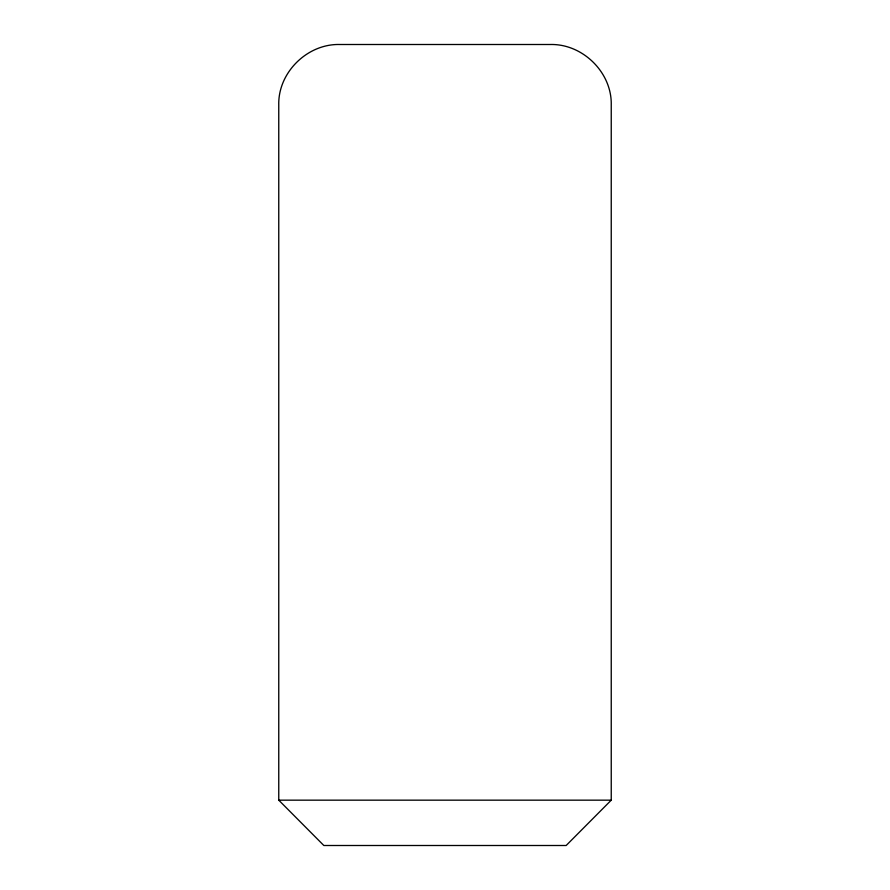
<?xml version="1.0" encoding="UTF-8"?>
<svg xmlns="http://www.w3.org/2000/svg" width="890" height="890" viewBox="0 0 890 890"><rect width="100%" height="100%" fill="white"/><g stroke="black" fill="none" stroke-linecap="round" stroke-linejoin="round"><path stroke-width="1.33" d="M611.241 800.166L566.162 845.5L323.838 845.5L278.759 800.166L278.759 104.953C277.98 72.446 307.339 43.677 339.724 44.5L550.276 44.5C582.661 43.677 612.02 72.446 611.241 104.953L611.241 800.166L278.759 800.166"/></g></svg>
